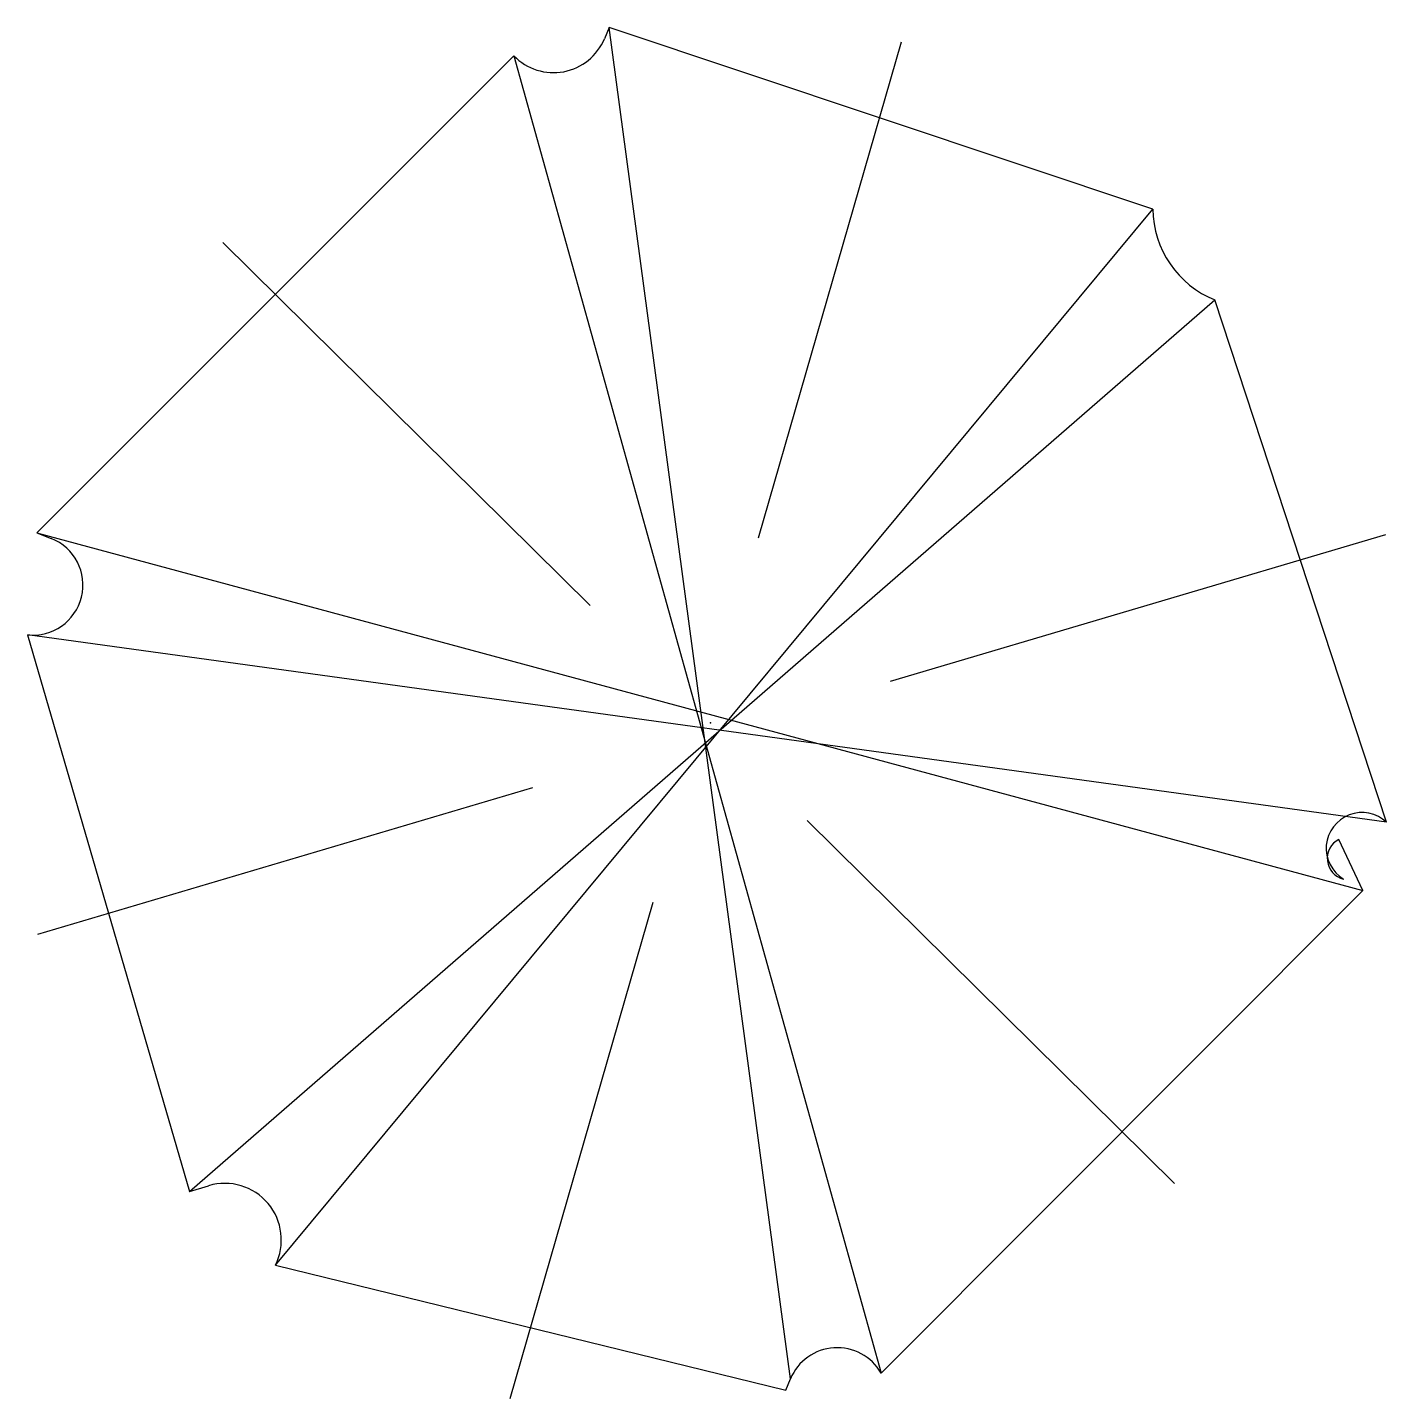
# Model space of a CAD drawing. Extents: x -0.448 to 0.473, y -0.458 to 0.472.
import ezdxf

# ---------------------------------------------------------------- set-up
doc = ezdxf.new("R2010")
doc.units = 0
doc.header["$MEASUREMENT"] = 0
doc.layers.get('0').update_dxf_attribs({"linetype": 'CONTINUOUS'})

msp = doc.modelspace()

# ---------------------------------------------------------------- linework, layer by layer
for p, q in [((-0.05386, 0.47179), (-0.05709, 0.4641)), ((0.069, -0.44422), (-0.05386, 0.47179)), ((0.3147, 0.34863), (-0.05386, 0.47179)), ((0.04724, 0.12574), (0.14429, 0.46212)), ((-0.11852, 0.45255), (-0.44182, 0.12925)), ((-0.11852, 0.45255), (0.13042, -0.44037)), ((-0.28017, -0.36724), (0.3147, 0.34863)), ((-0.31571, 0.32607), (-0.06689, 0.07991)), ((-0.33836, -0.31721), (0.35673, 0.28705)), ((0.47312, -0.06704), (0.35673, 0.28705)), ((-0.44182, 0.12925), (0.45696, -0.11322)), ((-0.44182, 0.12925), (-0.43212, 0.1254)), ((0.1369, 0.02856), (0.47258, 0.12807)), ((0.47312, -0.06704), (-0.44828, 0.05997)), ((-0.44828, 0.05997), (-0.33836, -0.31721)), ((-0.44126, -0.14283), (-0.10569, -0.04335)), ((0.08041, -0.06581), (0.32924, -0.31196)), ((0.45696, -0.11322), (0.44079, -0.07858)), ((0.13042, -0.44037), (0.45696, -0.11322)), ((-0.12107, -0.45766), (-0.02397, -0.1211)), ((-0.33836, -0.31721), (-0.32543, -0.31336)), ((-0.28017, -0.36724), (0.06576, -0.45192)), ((0.06576, -0.45192), (0.069, -0.44422))]:
    msp.add_line(p, q)
for centre, radius, start, end in [((-0.09161, 0.4786), 0.03745, 224.07373, 337.21759), ((0.38182, 0.34931), 0.06712, 180.57781, 248.04926), ((-0.44466, 0.09379), 0.03401, 263.88938, 68.35556), ((0.45644, -0.08467), 0.02427, 46.58416, 239.23728), ((0.44732, -0.09147), 0.01444, 116.87986, 256.80569), ((-0.31449, -0.35012), 0.03835, 333.48651, 106.57401), ((0.10066, -0.45752), 0.03435, 29.95295, 157.21759)]:
    msp.add_arc(centre, radius, start, end)
msp.add_point((0.01473, 0.00032))

doc.saveas('drawing.dxf')
